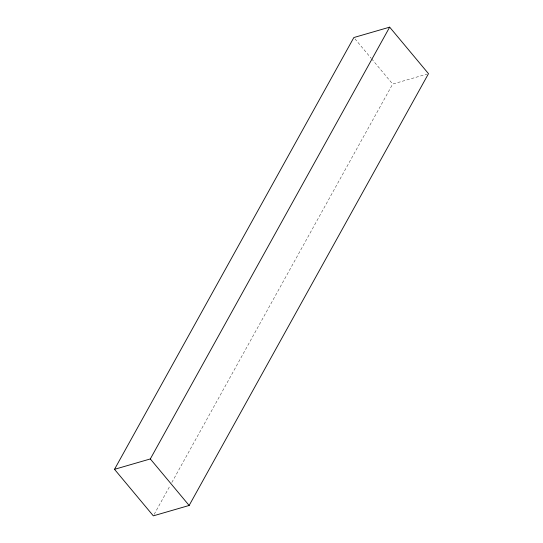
<?xml version="1.0" encoding="UTF-8"?>
<svg xmlns="http://www.w3.org/2000/svg" width="543" height="543" viewBox="0 0 543 543"><rect width="100%" height="100%" fill="white"/><g stroke="black" fill="none" stroke-linecap="round" stroke-linejoin="round"><path stroke-width="0.41" stroke-dasharray="2.71 2.04" d="M154.164 514.364L170.197 485.428M171.846 482.462L392.684 84.056L426.866 74.14M354.932 38.831L371.113 58.21M371.656 58.861L392.684 84.056"/><path stroke-width="0.81" d="M114.512 469.328L353.853 37.535L389.664 27.15L428.488 73.672L189.147 505.465L153.336 515.85L114.512 469.328L150.316 458.944L389.664 27.15M150.316 458.944L189.147 505.465"/></g></svg>
